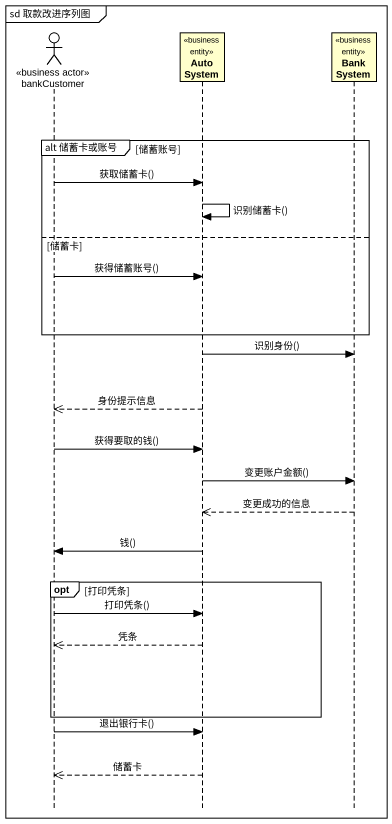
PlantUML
@startuml
mainframe sd 取款改进序列图
hide footbox
actor bankCustomer <<business actor>>
participant AutoSystem <<business entity>>
participant BankSystem <<business entity>>

group alt 储蓄卡或账号 [储蓄账号]
  bankCustomer -> AutoSystem : 获取储蓄卡()
  AutoSystem -> AutoSystem : 识别储蓄卡()
else 储蓄卡
  bankCustomer -> AutoSystem : 获得储蓄账号()
end
AutoSystem -> BankSystem : 识别身份()
AutoSystem -->> bankCustomer : 身份提示信息
bankCustomer -> AutoSystem : 获得要取的钱()
AutoSystem -> BankSystem : 变更账户金额()
BankSystem -->> AutoSystem : 变更成功的信息
AutoSystem -> bankCustomer : 钱()
opt 打印凭条
  bankCustomer -> AutoSystem : 打印凭条()
  AutoSystem -->> bankCustomer : 凭条
end
bankCustomer -> AutoSystem : 退出银行卡()
AutoSystem -->> bankCustomer : 储蓄卡
@enduml
